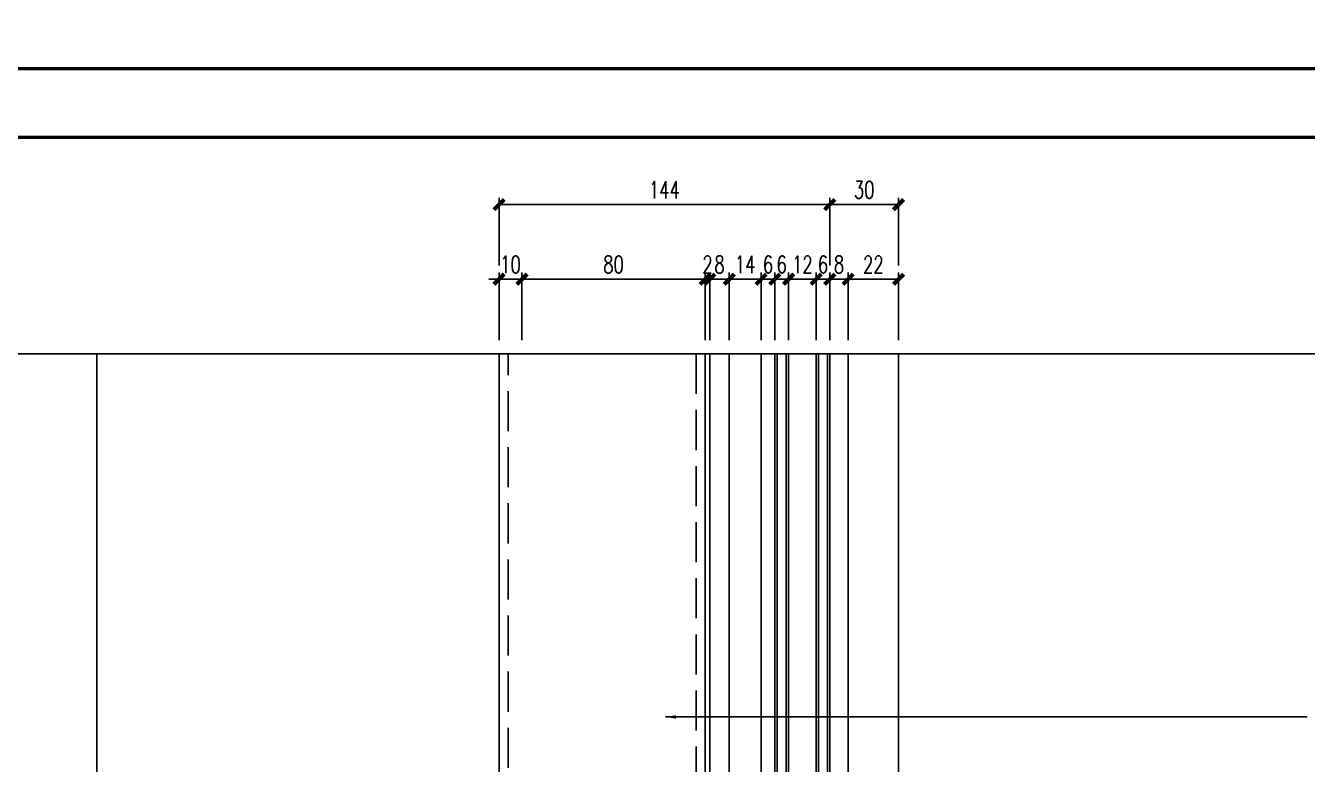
# Model space of a CAD drawing. Extents: x -160106 to 966792, y -663931 to 1550022.
# Drawn here: x -45580 to -45021, y -85869 to -85546 of the extents above; entities that cross this region are included whole.
import ezdxf
from ezdxf.enums import TextEntityAlignment as Align
from ezdxf.xclip import XClip

# ---------------------------------------------------------------- set-up
doc = ezdxf.new("R2010")
doc.units = 0
doc.linetypes.add('ZN-DASH', pattern=[0.35, 0.25, -0.1])
for name, color, linetype in [('!ZN1-填充-8', 8, 'Continuous'), ('!ZN1-标注-173', 173, 'Continuous'), ('!ZN3-玻璃幕墙-4', 4, 'Continuous'), ('!ZN4-辅助材料-1', 1, 'Continuous'), ('!ZN5-钢材投影-40', 40, 'Continuous'), ('!ZN5-铝材投影-112', 112, 'Continuous'), ('!ZN6-虚线-8', 8, 'ZN-DASH'), ('0-cxFrame', 155, 'Continuous'), ('3符号', 173, 'Continuous'), ('A-LIN-V', 9, 'Continuous'), ('DIM', 173, 'Continuous')]:
    doc.layers.add(name, color=color, linetype=linetype)
doc.layers.add('0-cxText', color=131, linetype='Continuous', lineweight=25)
doc.styles.add('cx_tuming', font='simhei.ttf')
doc.styles.add('cx_tuqian1', font='')
doc.styles.add('DHTEXT-1', font='ROMANS.shx', dxfattribs={"width": 0.7, "bigfont": 'CHINESE.shx'})
doc.styles.add('ZNDimTStyle', font='ROMANS.shx', dxfattribs={"width": 0.7, "bigfont": 'CHINESE.shx'})
doc.styles.add('黑体', font='simhei.ttf', dxfattribs={"height": 12})
doc.styles.get('cx_tuqian1').set_extended_font_data('SimSun')
doc.dimstyles.new('ZN3', dxfattribs={"dimscale": 3, "dimtxt": 2.5, "dimasz": 1.5, "dimexe": 1, "dimexo": 2, "dimgap": 0.9, "dimtad": 1, "dimdec": 0, "dimdsep": 46, "dimtxsty": 'DHTEXT-1', "dimblk": 'ARCHTICK', "dimcen": 2.5, "dimclrd": 173, "dimclre": 173, "dimclrt": 7, "dimazin": 2, "dimtfac": 1, "dimtix": 1, "dimtmove": 2, "dimatfit": 3, "dimfxl": 0, "dimarcsym": 0})
doc.dimstyles.new('ZN机械-3', dxfattribs={"dimscale": 3, "dimtxt": 2.5, "dimasz": 1.5, "dimexe": 1, "dimexo": 2, "dimgap": 0.9, "dimtad": 1, "dimdec": 0, "dimzin": 0, "dimdsep": 46, "dimtxsty": 'ZNDimTStyle', "dimcen": 2.5, "dimdle": 1, "dimclrd": 173, "dimclre": 173, "dimclrt": 7, "dimazin": 2, "dimtfac": 1, "dimtdec": 4, "dimtix": 1, "dimtmove": 2, "dimatfit": 3, "dimfxl": 0, "dimfrac": 2, "dimtolj": 1, "dimtzin": 0, "dimarcsym": 0})

# ---------------------------------------------------------------- blocks, each defined once
blk = doc.blocks.new('*U2450')
at = {"layer": '!ZN1-填充-8'}
h = blk.add_hatch(dxfattribs=at)
h.set_pattern_fill('ANSI37', color=256, scale=0.5, style=0)
h.set_pattern_definition([(45, (6, 0), (-1.12253, 1.12253), []), (135, (6, 0), (-1.12253, -1.12253), [])])
h.paths.add_polyline_path([(0, 5), (0, 19), (1, 18), (14, 18), (14, 17.75), (12, 15.75), (12, 8.25), (14, 6.25), (14, 6), (1, 6)])
for points in [[(18.75, 18), (14, 18), (14, 17.75), (18.75, 17.75)], [(18.75, 6.25), (14, 6.25), (14, 6), (18.75, 6)]]:
    blk.add_hatch(color=256, dxfattribs=at).paths.add_polyline_path(points)
h = blk.add_hatch(dxfattribs=at)
h.set_pattern_fill('DOTS', color=8, style=0)
h.set_pattern_definition([(0, (6, 0), (0.79375, 1.5875), [0, -1.5875])])
h.paths.add_polyline_path([(13, 15.34), (13, 8.66), (14.41, 7.25), (17.8, 7.25), (17.8, 16.75), (14.41, 16.75)])
for p, q in [((0, 23), (772, 23)), ((0, 19), (772, 19)), ((0, 5), (772, 5)), ((0, 1), (772, 1))]:
    blk.add_line(p, q, dxfattribs=at)
at = {"layer": '!ZN3-玻璃幕墙-4'}
for points in [[(772, 24), (1, 24), (0, 23), (0, 19), (1, 18), (772, 18)], [(772, 6), (1, 6), (0, 5), (0, 1), (1, 0), (772, 0)]]:
    blk.add_lwpolyline(points, dxfattribs=at)
at = {"layer": '!ZN4-辅助材料-1'}
for points in [[(0, 5), (0, 19), (1, 18), (14, 18), (14, 17.75), (12, 15.75), (12, 8.25), (12, 8.25), (14, 6.25), (14, 6), (1, 6), (0, 5)], [(12, 15.75), (12, 8.25), (14, 6.25), (19, 6.25), (19, 17.75), (14, 17.75)], [(18.75, 18), (14, 18), (14, 17.75), (18.75, 17.75)], [(13, 15.34), (13, 8.66), (14.41, 7.25), (17.8, 7.25), (17.8, 16.75), (14.41, 16.75)], [(18.75, 6.25), (14, 6.25), (14, 6), (18.75, 6)]]:
    blk.add_lwpolyline(points, close=True, dxfattribs=at)
blk.add_lwpolyline([(18.4, 17.75), (18.4, 17.65), (14.04, 17.65), (12.1, 15.71), (12.1, 8.29), (14.04, 6.35), (18.4, 6.35), (18.4, 6.25), (18.4, 6.35)], dxfattribs=at)
at = {"layer": 'Defpoints', "color": 250}
for p in [(0, 24), (0, 18), (0, 6), (12, 6), (0, 0)]:
    blk.add_point(p, dxfattribs=at)
blk = doc.blocks.new('20250911173917', base_point=(58371.56, -166296.54))
at = {"layer": '!ZN5-钢材投影-40', "ltscale": 0.3}
for p, q in [((58227.1, -165396.54), (58227.1, -166276.54)), ((58317.1, -165396.54), (58317.1, -166276.54))]:
    blk.add_line(p, q, dxfattribs=at)
at = {"layer": '!ZN5-铝材投影-112', "ltscale": 40}
for p, q in [((58319.1, -166136.54), (58319.1, -165396.54)), ((58327.6, -166136.54), (58327.6, -165396.54)), ((58341.5, -166136.54), (58341.5, -165396.54)), ((58379.5, -165396.54), (58379.5, -166184.71)), ((58401.5, -165396.54), (58401.5, -166184.71))]:
    blk.add_line(p, q, dxfattribs=at)
at = {"layer": '!ZN6-虚线-8', "color": 8, "linetype": 'ZN-DASH', "ltscale": 70}
for p, q in [((58231.1, -166276.54), (58231.1, -165396.54)), ((58313.1, -165396.54), (58313.1, -166276.54))]:
    blk.add_line(p, q, dxfattribs=at)
at = {"layer": '!ZN3-玻璃幕墙-4', "ltscale": 40, "rotation": 90}
blk.add_blockref('*U2450', (58371.5, -166168.54), dxfattribs=at)
blk = doc.blocks.new('20250910150331')
at = {"layer": 'A-LIN-V'}
blk.add_line((399.84, 11800), (399.84, 0), dxfattribs=at)
at = {"layer": '!ZN1-填充-8', "ltscale": 40}
blk.add_blockref('20250911173917', (719.84, 0), dxfattribs=at)
blk = doc.blocks.new('TK22.A2 L(Dragon)')
at = {"layer": '0-cxFrame', "color": 7, "const_width": 0.5}
blk.add_lwpolyline([(0, 0), (-594, 0), (-594, 420), (0, 420)], close=True, dxfattribs=at)
at = {"layer": '0-cxFrame', "const_width": 0.5}
blk.add_lwpolyline([(-80, 10), (-574, 10), (-574, 410), (-80, 410)], close=True, dxfattribs=at)
at = {"style": '黑体', "flags": 4}
blk.add_attdef('图幅', text='', height=3.3, dxfattribs=at).set_placement((-40, 3), align=Align.RIGHT)
at = {"layer": '0-cxText', "flags": 4}
for tag, height, style, p in [('建设单位', 3.5, 'cx_tuming', (-45, 240)), ('项目名称', 3.5, 'cx_tuming', (-45, 210)), ('子项名称', 3.5, 'cx_tuming', (-45, 180)), ('工程编号', 3.3, 'cx_tuqian1', (-35, 165)), ('图名1', 3.5, 'cx_tuming', (-45, 87)), ('图名2', 3.5, 'cx_tuming', (-45, 79)), ('图名3', 3.5, 'cx_tuming', (-45, 71)), ('出图日期', 3.3, 'cx_tuqian1', (-39, 60)), ('专业', 3.3, 'cx_tuqian1', (-55, 52)), ('图号', 3.3, 'cx_tuqian1', (-55, 44)), ('版次', 3.3, 'cx_tuqian1', (-20, 44))]:
    blk.add_attdef(tag, text='', height=height, dxfattribs=dict(at, style=style)).set_placement(p, align=Align.MIDDLE)
at = {"layer": 'Defpoints', "color": 6, "flags": 4}
for tag, height, style, p in [('tufu', 3.3, '黑体', (-12, 12)), ('dwfname', 4, 'cx_tuqian1', (-80, 3))]:
    blk.add_attdef(tag, text='', height=height, dxfattribs=dict(at, style=style)).set_placement(p, align=Align.RIGHT)
blk = doc.blocks.new('_ArchTick')
at = {"color": 0, "linetype": 'ByBlock', "const_width": 0.4}
blk.add_lwpolyline([(-0.5, -0.5), (0.5, 0.5)], dxfattribs=at)
blk = doc.blocks.new('*D2395')
at = {"layer": 'Defpoints', "color": 0, "ltscale": 30, "transparency": 16777216}
for p in [(-45235.08, -85657.16), (-45235.08, -85689.76), (-45229.08, -85689.76)]:
    blk.add_point(p, dxfattribs=at)
at = {"layer": 'DIM', "color": 173, "linetype": 'ByBlock', "lineweight": -2, "ltscale": 30, "transparency": 16777216}
for p, q in [((-45235.08, -85683.76), (-45235.08, -85654.16)), ((-45229.08, -85683.76), (-45229.08, -85654.16)), ((-45235.08, -85657.16), (-45239.58, -85657.16)), ((-45229.08, -85657.16), (-45235.08, -85657.16)), ((-45229.08, -85657.16), (-45224.58, -85657.16))]:
    blk.add_line(p, q, dxfattribs=at)
at = {"layer": 'DIM', "color": 173, "lineweight": -2, "ltscale": 30, "transparency": 16777216, "xscale": 4.5, "yscale": 4.5, "zscale": 4.5}
blk.add_blockref('_ArchTick', (-45235.08, -85657.16), dxfattribs=at)
at = {"layer": 'DIM', "color": 173, "lineweight": -2, "ltscale": 30, "transparency": 16777216, "xscale": 4.5, "yscale": 4.5, "zscale": 4.5, "rotation": 180}
blk.add_blockref('_ArchTick', (-45229.08, -85657.16), dxfattribs=at)
at = {"layer": 'DIM', "color": 7, "ltscale": 30, "transparency": 16777216, "insert": (-45232.08, -85650.71), "char_height": 7.5, "attachment_point": 5, "style": 'DHTEXT-1'}
blk.add_mtext('6', dxfattribs=at)
blk = doc.blocks.new('*D2396')
at = {"layer": 'Defpoints', "color": 0, "ltscale": 30, "transparency": 16777216}
for p in [(-45235.08, -85657.16), (-45247.08, -85689.76), (-45235.08, -85689.76)]:
    blk.add_point(p, dxfattribs=at)
at = {"layer": 'DIM', "color": 173, "linetype": 'ByBlock', "lineweight": -2, "ltscale": 30, "transparency": 16777216}
for p, q in [((-45247.08, -85683.76), (-45247.08, -85654.16)), ((-45235.08, -85683.76), (-45235.08, -85654.16)), ((-45247.08, -85657.16), (-45251.58, -85657.16)), ((-45247.08, -85657.16), (-45235.08, -85657.16)), ((-45235.08, -85657.16), (-45230.58, -85657.16))]:
    blk.add_line(p, q, dxfattribs=at)
at = {"layer": 'DIM', "color": 173, "lineweight": -2, "ltscale": 30, "transparency": 16777216, "xscale": 4.5, "yscale": 4.5, "zscale": 4.5}
blk.add_blockref('_ArchTick', (-45247.08, -85657.16), dxfattribs=at)
at = {"layer": 'DIM', "color": 173, "lineweight": -2, "ltscale": 30, "transparency": 16777216, "xscale": 4.5, "yscale": 4.5, "zscale": 4.5, "rotation": 180}
blk.add_blockref('_ArchTick', (-45235.08, -85657.16), dxfattribs=at)
at = {"layer": 'DIM', "color": 7, "ltscale": 30, "transparency": 16777216, "insert": (-45241.08, -85650.71), "char_height": 7.5, "attachment_point": 5, "style": 'DHTEXT-1'}
blk.add_mtext('12', dxfattribs=at)
blk = doc.blocks.new('*D2397')
at = {"layer": 'Defpoints', "color": 0, "ltscale": 30, "transparency": 16777216}
for p in [(-45253.08, -85657.16), (-45253.08, -85689.76), (-45247.08, -85689.76)]:
    blk.add_point(p, dxfattribs=at)
at = {"layer": 'DIM', "color": 173, "linetype": 'ByBlock', "lineweight": -2, "ltscale": 30, "transparency": 16777216}
for p, q in [((-45253.08, -85683.76), (-45253.08, -85654.16)), ((-45247.08, -85683.76), (-45247.08, -85654.16)), ((-45253.08, -85657.16), (-45257.58, -85657.16)), ((-45247.08, -85657.16), (-45253.08, -85657.16)), ((-45247.08, -85657.16), (-45242.58, -85657.16))]:
    blk.add_line(p, q, dxfattribs=at)
at = {"layer": 'DIM', "color": 173, "lineweight": -2, "ltscale": 30, "transparency": 16777216, "xscale": 4.5, "yscale": 4.5, "zscale": 4.5}
blk.add_blockref('_ArchTick', (-45253.08, -85657.16), dxfattribs=at)
at = {"layer": 'DIM', "color": 173, "lineweight": -2, "ltscale": 30, "transparency": 16777216, "xscale": 4.5, "yscale": 4.5, "zscale": 4.5, "rotation": 180}
blk.add_blockref('_ArchTick', (-45247.08, -85657.16), dxfattribs=at)
at = {"layer": 'DIM', "color": 7, "ltscale": 30, "transparency": 16777216, "insert": (-45250.08, -85650.71), "char_height": 7.5, "attachment_point": 5, "style": 'DHTEXT-1'}
blk.add_mtext('6', dxfattribs=at)
blk = doc.blocks.new('*D2398')
at = {"layer": 'Defpoints', "color": 0, "ltscale": 30, "transparency": 16777216}
for p in [(-45253.08, -85657.16), (-45259.08, -85689.76), (-45253.08, -85689.76)]:
    blk.add_point(p, dxfattribs=at)
at = {"layer": 'DIM', "color": 173, "linetype": 'ByBlock', "lineweight": -2, "ltscale": 30, "transparency": 16777216}
for p, q in [((-45259.08, -85683.76), (-45259.08, -85654.16)), ((-45253.08, -85683.76), (-45253.08, -85654.16)), ((-45259.08, -85657.16), (-45263.58, -85657.16)), ((-45259.08, -85657.16), (-45253.08, -85657.16)), ((-45253.08, -85657.16), (-45248.58, -85657.16))]:
    blk.add_line(p, q, dxfattribs=at)
at = {"layer": 'DIM', "color": 173, "lineweight": -2, "ltscale": 30, "transparency": 16777216, "xscale": 4.5, "yscale": 4.5, "zscale": 4.5}
blk.add_blockref('_ArchTick', (-45259.08, -85657.16), dxfattribs=at)
at = {"layer": 'DIM', "color": 173, "lineweight": -2, "ltscale": 30, "transparency": 16777216, "xscale": 4.5, "yscale": 4.5, "zscale": 4.5, "rotation": 180}
blk.add_blockref('_ArchTick', (-45253.08, -85657.16), dxfattribs=at)
at = {"layer": 'DIM', "color": 7, "ltscale": 30, "transparency": 16777216, "insert": (-45256.08, -85650.71), "char_height": 7.5, "attachment_point": 5, "style": 'DHTEXT-1'}
blk.add_mtext('6', dxfattribs=at)
blk = doc.blocks.new('*D2399')
at = {"layer": 'Defpoints', "color": 0, "ltscale": 30, "transparency": 16777216}
for p in [(-45272.98, -85657.16), (-45272.98, -85689.76), (-45259.08, -85689.76)]:
    blk.add_point(p, dxfattribs=at)
at = {"layer": 'DIM', "color": 173, "linetype": 'ByBlock', "lineweight": -2, "ltscale": 30, "transparency": 16777216}
for p, q in [((-45272.98, -85683.76), (-45272.98, -85654.16)), ((-45259.08, -85683.76), (-45259.08, -85654.16)), ((-45259.08, -85657.16), (-45272.98, -85657.16))]:
    blk.add_line(p, q, dxfattribs=at)
at = {"layer": 'DIM', "color": 173, "lineweight": -2, "ltscale": 30, "transparency": 16777216, "xscale": 4.5, "yscale": 4.5, "zscale": 4.5, "rotation": 180}
blk.add_blockref('_ArchTick', (-45272.98, -85657.16), dxfattribs=at)
at = {"layer": 'DIM', "color": 173, "lineweight": -2, "ltscale": 30, "transparency": 16777216, "xscale": 4.5, "yscale": 4.5, "zscale": 4.5}
blk.add_blockref('_ArchTick', (-45259.08, -85657.16), dxfattribs=at)
at = {"layer": 'DIM', "color": 7, "ltscale": 30, "transparency": 16777216, "insert": (-45266.03, -85650.71), "char_height": 7.5, "attachment_point": 5, "style": 'DHTEXT-1'}
blk.add_mtext('14', dxfattribs=at)
blk = doc.blocks.new('*D2400')
at = {"layer": 'Defpoints', "color": 0, "ltscale": 30, "transparency": 16777216}
for p in [(-45272.98, -85657.16), (-45281.48, -85689.76), (-45272.98, -85689.76)]:
    blk.add_point(p, dxfattribs=at)
at = {"layer": 'DIM', "color": 173, "linetype": 'ByBlock', "lineweight": -2, "ltscale": 30, "transparency": 16777216}
for p, q in [((-45281.48, -85683.76), (-45281.48, -85654.16)), ((-45272.98, -85683.76), (-45272.98, -85654.16)), ((-45281.48, -85657.16), (-45285.98, -85657.16)), ((-45281.48, -85657.16), (-45272.98, -85657.16)), ((-45272.98, -85657.16), (-45268.48, -85657.16))]:
    blk.add_line(p, q, dxfattribs=at)
at = {"layer": 'DIM', "color": 173, "lineweight": -2, "ltscale": 30, "transparency": 16777216, "xscale": 4.5, "yscale": 4.5, "zscale": 4.5}
blk.add_blockref('_ArchTick', (-45281.48, -85657.16), dxfattribs=at)
at = {"layer": 'DIM', "color": 173, "lineweight": -2, "ltscale": 30, "transparency": 16777216, "xscale": 4.5, "yscale": 4.5, "zscale": 4.5, "rotation": 180}
blk.add_blockref('_ArchTick', (-45272.98, -85657.16), dxfattribs=at)
at = {"layer": 'DIM', "color": 7, "ltscale": 30, "transparency": 16777216, "insert": (-45277.23, -85650.71), "char_height": 7.5, "attachment_point": 5, "style": 'DHTEXT-1'}
blk.add_mtext('8', dxfattribs=at)
blk = doc.blocks.new('*D2401')
at = {"layer": 'Defpoints', "color": 0, "ltscale": 30, "transparency": 16777216}
for p in [(-45283.48, -85657.16), (-45283.48, -85689.76), (-45281.48, -85689.76)]:
    blk.add_point(p, dxfattribs=at)
at = {"layer": 'DIM', "color": 173, "linetype": 'ByBlock', "lineweight": -2, "ltscale": 30, "transparency": 16777216}
for p, q in [((-45283.48, -85683.76), (-45283.48, -85654.16)), ((-45281.48, -85683.76), (-45281.48, -85654.16)), ((-45283.48, -85657.16), (-45287.98, -85657.16)), ((-45281.48, -85657.16), (-45283.48, -85657.16)), ((-45281.48, -85657.16), (-45276.98, -85657.16))]:
    blk.add_line(p, q, dxfattribs=at)
at = {"layer": 'DIM', "color": 173, "lineweight": -2, "ltscale": 30, "transparency": 16777216, "xscale": 4.5, "yscale": 4.5, "zscale": 4.5}
blk.add_blockref('_ArchTick', (-45283.48, -85657.16), dxfattribs=at)
at = {"layer": 'DIM', "color": 173, "lineweight": -2, "ltscale": 30, "transparency": 16777216, "xscale": 4.5, "yscale": 4.5, "zscale": 4.5, "rotation": 180}
blk.add_blockref('_ArchTick', (-45281.48, -85657.16), dxfattribs=at)
at = {"layer": 'DIM', "color": 7, "ltscale": 30, "transparency": 16777216, "insert": (-45282.48, -85650.71), "char_height": 7.5, "attachment_point": 5, "style": 'DHTEXT-1'}
blk.add_mtext('2', dxfattribs=at)
blk = doc.blocks.new('*D2402')
at = {"layer": 'Defpoints', "color": 0, "ltscale": 30, "transparency": 16777216}
for p in [(-45221.08, -85657.16), (-45229.08, -85689.76), (-45221.08, -85689.76)]:
    blk.add_point(p, dxfattribs=at)
at = {"layer": 'DIM', "color": 173, "linetype": 'ByBlock', "lineweight": -2, "ltscale": 30, "transparency": 16777216}
for p, q in [((-45229.08, -85683.76), (-45229.08, -85654.16)), ((-45221.08, -85683.76), (-45221.08, -85654.16)), ((-45229.08, -85657.16), (-45233.58, -85657.16)), ((-45229.08, -85657.16), (-45221.08, -85657.16)), ((-45221.08, -85657.16), (-45216.58, -85657.16))]:
    blk.add_line(p, q, dxfattribs=at)
at = {"layer": 'DIM', "color": 173, "lineweight": -2, "ltscale": 30, "transparency": 16777216, "xscale": 4.5, "yscale": 4.5, "zscale": 4.5}
blk.add_blockref('_ArchTick', (-45229.08, -85657.16), dxfattribs=at)
at = {"layer": 'DIM', "color": 173, "lineweight": -2, "ltscale": 30, "transparency": 16777216, "xscale": 4.5, "yscale": 4.5, "zscale": 4.5, "rotation": 180}
blk.add_blockref('_ArchTick', (-45221.08, -85657.16), dxfattribs=at)
at = {"layer": 'DIM', "color": 7, "ltscale": 30, "transparency": 16777216, "insert": (-45225.08, -85650.71), "char_height": 7.5, "attachment_point": 5, "style": 'DHTEXT-1'}
blk.add_mtext('8', dxfattribs=at)
blk = doc.blocks.new('*D2403')
at = {"layer": 'Defpoints', "color": 0, "ltscale": 30, "transparency": 16777216}
for p in [(-45221.08, -85657.16), (-45221.08, -85689.76), (-45199.08, -85689.76)]:
    blk.add_point(p, dxfattribs=at)
at = {"layer": 'DIM', "color": 173, "linetype": 'ByBlock', "lineweight": -2, "ltscale": 30, "transparency": 16777216}
for p, q in [((-45221.08, -85683.76), (-45221.08, -85654.16)), ((-45199.08, -85683.76), (-45199.08, -85654.16)), ((-45199.08, -85657.16), (-45221.08, -85657.16))]:
    blk.add_line(p, q, dxfattribs=at)
at = {"layer": 'DIM', "color": 173, "lineweight": -2, "ltscale": 30, "transparency": 16777216, "xscale": 4.5, "yscale": 4.5, "zscale": 4.5, "rotation": 180}
blk.add_blockref('_ArchTick', (-45221.08, -85657.16), dxfattribs=at)
at = {"layer": 'DIM', "color": 173, "lineweight": -2, "ltscale": 30, "transparency": 16777216, "xscale": 4.5, "yscale": 4.5, "zscale": 4.5}
blk.add_blockref('_ArchTick', (-45199.08, -85657.16), dxfattribs=at)
at = {"layer": 'DIM', "color": 7, "ltscale": 30, "transparency": 16777216, "insert": (-45210.08, -85650.71), "char_height": 7.5, "attachment_point": 5, "style": 'DHTEXT-1'}
blk.add_mtext('22', dxfattribs=at)
blk = doc.blocks.new('*D2404')
at = {"layer": 'Defpoints', "color": 0, "ltscale": 30, "transparency": 16777216}
for p in [(-45373.48, -85624.56), (-45373.48, -85657.16), (-45229.08, -85657.16)]:
    blk.add_point(p, dxfattribs=at)
at = {"layer": 'DIM', "color": 173, "linetype": 'ByBlock', "lineweight": -2, "ltscale": 30, "transparency": 16777216}
for p, q in [((-45373.48, -85651.16), (-45373.48, -85621.56)), ((-45229.08, -85651.16), (-45229.08, -85621.56)), ((-45229.08, -85624.56), (-45373.48, -85624.56))]:
    blk.add_line(p, q, dxfattribs=at)
at = {"layer": 'DIM', "color": 173, "lineweight": -2, "ltscale": 30, "transparency": 16777216, "xscale": 4.5, "yscale": 4.5, "zscale": 4.5, "rotation": 180}
blk.add_blockref('_ArchTick', (-45373.48, -85624.56), dxfattribs=at)
at = {"layer": 'DIM', "color": 173, "lineweight": -2, "ltscale": 30, "transparency": 16777216, "xscale": 4.5, "yscale": 4.5, "zscale": 4.5}
blk.add_blockref('_ArchTick', (-45229.08, -85624.56), dxfattribs=at)
at = {"layer": 'DIM', "color": 7, "ltscale": 30, "transparency": 16777216, "insert": (-45301.28, -85618.11), "char_height": 7.5, "attachment_point": 5, "style": 'DHTEXT-1'}
blk.add_mtext('144', dxfattribs=at)
blk = doc.blocks.new('*D2405')
at = {"layer": 'Defpoints', "color": 0, "ltscale": 30, "transparency": 16777216}
for p in [(-45199.08, -85624.56), (-45229.08, -85657.16), (-45199.08, -85657.16)]:
    blk.add_point(p, dxfattribs=at)
at = {"layer": 'DIM', "color": 173, "linetype": 'ByBlock', "lineweight": -2, "ltscale": 30, "transparency": 16777216}
for p, q in [((-45229.08, -85651.16), (-45229.08, -85621.56)), ((-45199.08, -85651.16), (-45199.08, -85621.56)), ((-45229.08, -85624.56), (-45199.08, -85624.56))]:
    blk.add_line(p, q, dxfattribs=at)
at = {"layer": 'DIM', "color": 173, "lineweight": -2, "ltscale": 30, "transparency": 16777216, "xscale": 4.5, "yscale": 4.5, "zscale": 4.5, "rotation": 180}
blk.add_blockref('_ArchTick', (-45229.08, -85624.56), dxfattribs=at)
at = {"layer": 'DIM', "color": 173, "lineweight": -2, "ltscale": 30, "transparency": 16777216, "xscale": 4.5, "yscale": 4.5, "zscale": 4.5}
blk.add_blockref('_ArchTick', (-45199.08, -85624.56), dxfattribs=at)
at = {"layer": 'DIM', "color": 7, "ltscale": 30, "transparency": 16777216, "insert": (-45214.08, -85618.11), "char_height": 7.5, "attachment_point": 5, "style": 'DHTEXT-1'}
blk.add_mtext('30', dxfattribs=at)
blk = doc.blocks.new('*D2406')
at = {"layer": 'Defpoints', "color": 0, "ltscale": 30, "transparency": 16777216}
for p in [(-45363.48, -85657.16), (-45373.48, -85689.76), (-45363.48, -85689.76)]:
    blk.add_point(p, dxfattribs=at)
at = {"layer": 'DIM', "color": 173, "linetype": 'ByBlock', "lineweight": -2, "ltscale": 30, "transparency": 16777216}
for p, q in [((-45373.48, -85683.76), (-45373.48, -85654.16)), ((-45363.48, -85683.76), (-45363.48, -85654.16)), ((-45373.48, -85657.16), (-45377.98, -85657.16)), ((-45373.48, -85657.16), (-45363.48, -85657.16)), ((-45363.48, -85657.16), (-45358.98, -85657.16))]:
    blk.add_line(p, q, dxfattribs=at)
at = {"layer": 'DIM', "color": 173, "lineweight": -2, "ltscale": 30, "transparency": 16777216, "xscale": 4.5, "yscale": 4.5, "zscale": 4.5}
blk.add_blockref('_ArchTick', (-45373.48, -85657.16), dxfattribs=at)
at = {"layer": 'DIM', "color": 173, "lineweight": -2, "ltscale": 30, "transparency": 16777216, "xscale": 4.5, "yscale": 4.5, "zscale": 4.5, "rotation": 180}
blk.add_blockref('_ArchTick', (-45363.48, -85657.16), dxfattribs=at)
at = {"layer": 'DIM', "color": 7, "ltscale": 30, "transparency": 16777216, "insert": (-45368.48, -85650.71), "char_height": 7.5, "attachment_point": 5, "style": 'DHTEXT-1'}
blk.add_mtext('10', dxfattribs=at)
blk = doc.blocks.new('*D2407')
at = {"layer": 'Defpoints', "color": 0, "ltscale": 30, "transparency": 16777216}
for p in [(-45283.48, -85657.16), (-45363.48, -85689.76), (-45283.48, -85689.76)]:
    blk.add_point(p, dxfattribs=at)
at = {"layer": 'DIM', "color": 173, "linetype": 'ByBlock', "lineweight": -2, "ltscale": 30, "transparency": 16777216}
for p, q in [((-45363.48, -85683.76), (-45363.48, -85654.16)), ((-45283.48, -85683.76), (-45283.48, -85654.16)), ((-45363.48, -85657.16), (-45283.48, -85657.16))]:
    blk.add_line(p, q, dxfattribs=at)
at = {"layer": 'DIM', "color": 173, "lineweight": -2, "ltscale": 30, "transparency": 16777216, "xscale": 4.5, "yscale": 4.5, "zscale": 4.5, "rotation": 180}
blk.add_blockref('_ArchTick', (-45363.48, -85657.16), dxfattribs=at)
at = {"layer": 'DIM', "color": 173, "lineweight": -2, "ltscale": 30, "transparency": 16777216, "xscale": 4.5, "yscale": 4.5, "zscale": 4.5}
blk.add_blockref('_ArchTick', (-45283.48, -85657.16), dxfattribs=at)
at = {"layer": 'DIM', "color": 7, "ltscale": 30, "transparency": 16777216, "insert": (-45323.48, -85650.71), "char_height": 7.5, "attachment_point": 5, "style": 'DHTEXT-1'}
blk.add_mtext('80', dxfattribs=at)

msp = doc.modelspace()

# ---------------------------------------------------------------- block references
at = {"ltscale": 200}
ref = msp.add_blockref('20250910150331', (-45948.86, -86135.54), dxfattribs=at)
XClip(ref).set_block_clipping_path([(-44.1965398989, -536.4070034617), (1092.7044166299, 445.7765599565)])

# ---------------------------------------------------------------- dimensions: what is measured, and where the dimension line sits
at = {"layer": 'DIM', "ltscale": 30}
for base, p2, picture, middle in [((-45373.48, -85624.56), (-45373.48, -85657.16), '*D2404', (-45301.28, -85618.11)), ((-45199.08, -85624.56), (-45199.08, -85657.16), '*D2405', (-45214.08, -85618.11))]:
    dim = msp.add_linear_dim(base=base, p1=(-45229.08, -85657.16), p2=p2, dimstyle='ZN3', dxfattribs=at)
    dim.commit()
    dim.dimension.update_dxf_attribs({"geometry": picture, "text_midpoint": middle})

# ---------------------------------------------------------------- next in the draw order: linework, layer by layer
at = {"layer": '3符号', "elevation": 0}
msp.add_lwpolyline([(-46000.25, -85689.76), (-45599.07, -85689.76), (-45597.57, -85683.76), (-45594.57, -85695.76), (-45593.07, -85689.76), (-45191.88, -85689.76)], dxfattribs=at)

# ---------------------------------------------------------------- next in the draw order: block references
at = {"layer": '0-cxFrame', "xscale": 3, "yscale": 3, "zscale": 3}
msp.add_blockref('TK22.A2 L(Dragon)', (-44488.09, -86825.19), dxfattribs=at)

# ---------------------------------------------------------------- next in the draw order: dimensions: what is measured, and where the dimension line sits
at = {"layer": 'DIM', "ltscale": 30}
for base, p1, p2, picture, middle in [((-45363.48, -85657.16), (-45373.48, -85689.76), (-45363.48, -85689.76), '*D2406', (-45368.48, -85650.71)), ((-45283.48, -85657.16), (-45363.48, -85689.76), (-45283.48, -85689.76), '*D2407', (-45323.48, -85650.71)), ((-45283.48, -85657.16), (-45281.48, -85689.76), (-45283.48, -85689.76), '*D2401', (-45282.48, -85650.71)), ((-45272.9849, -85657.1592), (-45281.4848, -85689.7609), (-45272.9849, -85689.7609), '*D2400', (-45277.2348, -85650.7092)), ((-45272.98, -85657.16), (-45259.08, -85689.76), (-45272.98, -85689.76), '*D2399', (-45266.03, -85650.71)), ((-45253.08, -85657.16), (-45259.08, -85689.76), (-45253.08, -85689.76), '*D2398', (-45256.08, -85650.71)), ((-45253.08, -85657.16), (-45247.08, -85689.76), (-45253.08, -85689.76), '*D2397', (-45250.08, -85650.71)), ((-45235.08, -85657.16), (-45247.08, -85689.76), (-45235.08, -85689.76), '*D2396', (-45241.08, -85650.71)), ((-45235.08, -85657.16), (-45229.08, -85689.76), (-45235.08, -85689.76), '*D2395', (-45232.08, -85650.71)), ((-45221.08, -85657.16), (-45229.08, -85689.76), (-45221.08, -85689.76), '*D2402', (-45225.08, -85650.71)), ((-45221.08, -85657.16), (-45199.08, -85689.76), (-45221.08, -85689.76), '*D2403', (-45210.08, -85650.71))]:
    dim = msp.add_linear_dim(base=base, p1=p1, p2=p2, dimstyle='ZN3', dxfattribs=at)
    dim.commit()
    dim.dimension.update_dxf_attribs({"geometry": picture, "text_midpoint": middle})

# ---------------------------------------------------------------- next in the draw order: leaders
at = {"layer": '!ZN1-标注-173'}
msp.add_leader([(-45300.79, -85848.34), (-45211.05, -85848.34), (-45020.71, -85848.34)], dimstyle='ZN机械-3', dxfattribs=at)

doc.saveas('drawing.dxf')
